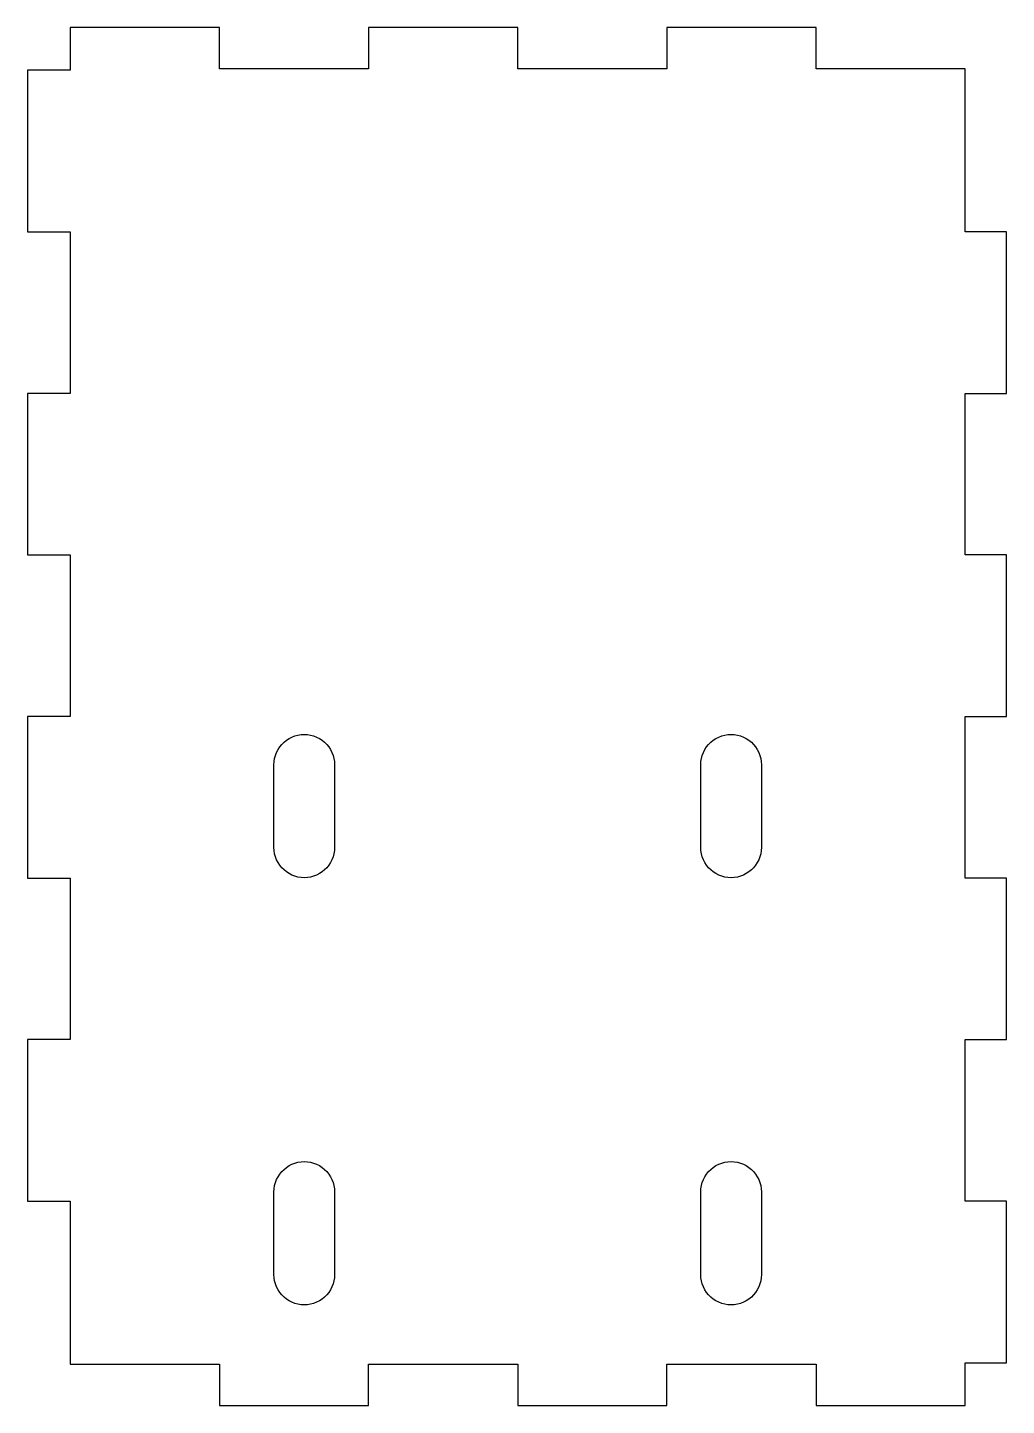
# Model space of a CAD drawing. Header units: metres. Extents: x 0 to 71, y 0 to 100.
import ezdxf

# ---------------------------------------------------------------- set-up
doc = ezdxf.new("R2010")
doc.units = ezdxf.units.M

msp = doc.modelspace()

# ---------------------------------------------------------------- linework, layer by layer
for p, q in [((13.8333, 100), (3, 100)), ((3, 100), (3, 96.9)), ((13.8333, 97), (13.8333, 100)), ((35.5, 100), (24.6667, 100)), ((24.6667, 100), (24.6667, 97)), ((35.5, 97), (35.5, 100)), ((57.1667, 100), (46.3333, 100)), ((46.3333, 100), (46.3333, 97)), ((57.1667, 97), (57.1667, 100)), ((24.6667, 97), (13.8333, 97)), ((46.3333, 97), (35.5, 97)), ((68, 97), (57.1667, 97)), ((68, 85.175), (68, 97)), ((3, 96.9), (-0.09999, 96.9)), ((-0.09999, 96.9), (-0.09999, 85.175)), ((-0.09999, 85.175), (3, 85.175)), ((3, 85.175), (3, 73.45)), ((71, 85.175), (68, 85.175)), ((71, 73.45), (71, 85.175)), ((3, 73.45), (-0.09999, 73.45)), ((-0.09999, 73.45), (-0.09999, 61.725)), ((68, 61.725), (68, 73.45)), ((68, 73.45), (71, 73.45)), ((-0.09999, 61.725), (3, 61.725)), ((3, 61.725), (3, 50)), ((71, 61.725), (68, 61.725)), ((71, 50), (71, 61.725)), ((3, 50), (-0.09999, 50)), ((-0.09999, 50), (-0.09999, 38.275)), ((68, 38.275), (68, 50)), ((68, 50), (71, 50)), ((18.3651, 47.9721), (18.5279, 48.1349)), ((18.5279, 48.1349), (18.7069, 48.2798)), ((18.7069, 48.2798), (18.9, 48.4052)), ((18.9, 48.4052), (19.1052, 48.5098)), ((19.1052, 48.5098), (19.3202, 48.5923)), ((19.3202, 48.5923), (19.5426, 48.6519)), ((19.5426, 48.6519), (19.77, 48.6879)), ((19.77, 48.6879), (20, 48.7)), ((20, 48.7), (20.2299, 48.6879)), ((20.2299, 48.6879), (20.4574, 48.6519)), ((20.4574, 48.6519), (20.6798, 48.5923)), ((20.6798, 48.5923), (20.8948, 48.5098)), ((20.8948, 48.5098), (21.1, 48.4052)), ((21.1, 48.4052), (21.2931, 48.2798)), ((21.2931, 48.2798), (21.4721, 48.1349)), ((21.4721, 48.1349), (21.6349, 47.9721)), ((49.3651, 47.9721), (49.5279, 48.1349)), ((49.5279, 48.1349), (49.7069, 48.2798)), ((49.7069, 48.2798), (49.9, 48.4052)), ((49.9, 48.4052), (50.1052, 48.5098)), ((50.1052, 48.5098), (50.3202, 48.5923)), ((50.3202, 48.5923), (50.5426, 48.6519)), ((50.5426, 48.6519), (50.77, 48.6879)), ((50.77, 48.6879), (51, 48.7)), ((51, 48.7), (51.2299, 48.6879)), ((51.2299, 48.6879), (51.4574, 48.6519)), ((51.4574, 48.6519), (51.6798, 48.5923)), ((51.6798, 48.5923), (51.8948, 48.5098)), ((51.8948, 48.5098), (52.1, 48.4052)), ((52.1, 48.4052), (52.2931, 48.2798)), ((52.2931, 48.2798), (52.4721, 48.1349)), ((52.4721, 48.1349), (52.6349, 47.9721)), ((17.8481, 46.9574), (17.9077, 47.1798)), ((17.9077, 47.1798), (17.9902, 47.3948)), ((17.9902, 47.3948), (18.0947, 47.6)), ((18.0947, 47.6), (18.2202, 47.7931)), ((18.2202, 47.7931), (18.3651, 47.9721)), ((21.6349, 47.9721), (21.7798, 47.7931)), ((21.7798, 47.7931), (21.9052, 47.6)), ((21.9052, 47.6), (22.0098, 47.3948)), ((22.0098, 47.3948), (22.0923, 47.1798)), ((22.0923, 47.1798), (22.1519, 46.9574)), ((48.8481, 46.9574), (48.9077, 47.1798)), ((48.9077, 47.1798), (48.9902, 47.3948)), ((48.9902, 47.3948), (49.0947, 47.6)), ((49.0947, 47.6), (49.2202, 47.7931)), ((49.2202, 47.7931), (49.3651, 47.9721)), ((52.6349, 47.9721), (52.7798, 47.7931)), ((52.7798, 47.7931), (52.9052, 47.6)), ((52.9052, 47.6), (53.0098, 47.3948)), ((53.0098, 47.3948), (53.0923, 47.1798)), ((53.0923, 47.1798), (53.1519, 46.9574)), ((17.8, 46.5), (17.812, 46.7299)), ((17.8, 40.5), (17.8, 46.5)), ((17.812, 46.7299), (17.8481, 46.9574)), ((22.1519, 46.9574), (22.1879, 46.7299)), ((22.1879, 46.7299), (22.2, 46.5)), ((22.2, 46.5), (22.2, 40.5)), ((48.8, 46.5), (48.812, 46.7299)), ((48.8, 40.5), (48.8, 46.5)), ((48.812, 46.7299), (48.8481, 46.9574)), ((53.1519, 46.9574), (53.1879, 46.7299)), ((53.1879, 46.7299), (53.2, 46.5)), ((53.2, 46.5), (53.2, 40.5)), ((17.812, 40.27), (17.8, 40.5)), ((17.8481, 40.0426), (17.812, 40.27)), ((17.9077, 39.8202), (17.8481, 40.0426)), ((22.1519, 40.0426), (22.0923, 39.8202)), ((22.1879, 40.27), (22.1519, 40.0426)), ((22.2, 40.5), (22.1879, 40.27)), ((48.812, 40.27), (48.8, 40.5)), ((48.8481, 40.0426), (48.812, 40.27)), ((48.9077, 39.8202), (48.8481, 40.0426)), ((53.1519, 40.0426), (53.0923, 39.8202)), ((53.1879, 40.27), (53.1519, 40.0426)), ((53.2, 40.5), (53.1879, 40.27)), ((17.9902, 39.6052), (17.9077, 39.8202)), ((18.0947, 39.4), (17.9902, 39.6052)), ((18.2202, 39.2069), (18.0947, 39.4)), ((18.3651, 39.0279), (18.2202, 39.2069)), ((18.5279, 38.8651), (18.3651, 39.0279)), ((21.6349, 39.0279), (21.4721, 38.8651)), ((21.7798, 39.2069), (21.6349, 39.0279)), ((21.9052, 39.4), (21.7798, 39.2069)), ((22.0098, 39.6052), (21.9052, 39.4)), ((22.0923, 39.8202), (22.0098, 39.6052)), ((48.9902, 39.6052), (48.9077, 39.8202)), ((49.0947, 39.4), (48.9902, 39.6052)), ((49.2202, 39.2069), (49.0947, 39.4)), ((49.3651, 39.0279), (49.2202, 39.2069)), ((49.5279, 38.8651), (49.3651, 39.0279)), ((52.6349, 39.0279), (52.4721, 38.8651)), ((52.7798, 39.2069), (52.6349, 39.0279)), ((52.9052, 39.4), (52.7798, 39.2069)), ((53.0098, 39.6052), (52.9052, 39.4)), ((53.0923, 39.8202), (53.0098, 39.6052)), ((-0.09999, 38.275), (3, 38.275)), ((3, 38.275), (3, 26.55)), ((18.7069, 38.7202), (18.5279, 38.8651)), ((18.9, 38.5947), (18.7069, 38.7202)), ((19.1052, 38.4902), (18.9, 38.5947)), ((19.3202, 38.4077), (19.1052, 38.4902)), ((19.5426, 38.3481), (19.3202, 38.4077)), ((19.77, 38.312), (19.5426, 38.3481)), ((20, 38.3), (19.77, 38.312)), ((20.2299, 38.312), (20, 38.3)), ((20.4574, 38.3481), (20.2299, 38.312)), ((20.6798, 38.4077), (20.4574, 38.3481)), ((20.8948, 38.4902), (20.6798, 38.4077)), ((21.1, 38.5947), (20.8948, 38.4902)), ((21.2931, 38.7202), (21.1, 38.5947)), ((21.4721, 38.8651), (21.2931, 38.7202)), ((49.7069, 38.7202), (49.5279, 38.8651)), ((49.9, 38.5947), (49.7069, 38.7202)), ((50.1052, 38.4902), (49.9, 38.5947)), ((50.3202, 38.4077), (50.1052, 38.4902)), ((50.5426, 38.3481), (50.3202, 38.4077)), ((50.77, 38.312), (50.5426, 38.3481)), ((51, 38.3), (50.77, 38.312)), ((51.2299, 38.312), (51, 38.3)), ((51.4574, 38.3481), (51.2299, 38.312)), ((51.6798, 38.4077), (51.4574, 38.3481)), ((51.8948, 38.4902), (51.6798, 38.4077)), ((52.1, 38.5947), (51.8948, 38.4902)), ((52.2931, 38.7202), (52.1, 38.5947)), ((52.4721, 38.8651), (52.2931, 38.7202)), ((71, 38.275), (68, 38.275)), ((71, 26.55), (71, 38.275)), ((3, 26.55), (-0.09999, 26.55)), ((-0.09999, 26.55), (-0.09999, 14.825)), ((68, 14.825), (68, 26.55)), ((68, 26.55), (71, 26.55)), ((18.3651, 16.9721), (18.5279, 17.1349)), ((18.5279, 17.1349), (18.7069, 17.2798)), ((18.7069, 17.2798), (18.9, 17.4052)), ((18.9, 17.4052), (19.1052, 17.5098)), ((19.1052, 17.5098), (19.3202, 17.5923)), ((19.3202, 17.5923), (19.5426, 17.6519)), ((19.5426, 17.6519), (19.77, 17.6879)), ((19.77, 17.6879), (20, 17.7)), ((20, 17.7), (20.2299, 17.6879)), ((20.2299, 17.6879), (20.4574, 17.6519)), ((20.4574, 17.6519), (20.6798, 17.5923)), ((20.6798, 17.5923), (20.8948, 17.5098)), ((20.8948, 17.5098), (21.1, 17.4052)), ((21.1, 17.4052), (21.2931, 17.2798)), ((21.2931, 17.2798), (21.4721, 17.1349)), ((21.4721, 17.1349), (21.6349, 16.9721)), ((49.3651, 16.9721), (49.5279, 17.1349)), ((49.5279, 17.1349), (49.7069, 17.2798)), ((49.7069, 17.2798), (49.9, 17.4052)), ((49.9, 17.4052), (50.1052, 17.5098)), ((50.1052, 17.5098), (50.3202, 17.5923)), ((50.3202, 17.5923), (50.5426, 17.6519)), ((50.5426, 17.6519), (50.77, 17.6879)), ((50.77, 17.6879), (51, 17.7)), ((51, 17.7), (51.2299, 17.6879)), ((51.2299, 17.6879), (51.4574, 17.6519)), ((51.4574, 17.6519), (51.6798, 17.5923)), ((51.6798, 17.5923), (51.8948, 17.5098)), ((51.8948, 17.5098), (52.1, 17.4052)), ((52.1, 17.4052), (52.2931, 17.2798)), ((52.2931, 17.2798), (52.4721, 17.1349)), ((52.4721, 17.1349), (52.6349, 16.9721)), ((17.8481, 15.9574), (17.9077, 16.1798)), ((17.9077, 16.1798), (17.9902, 16.3948)), ((17.9902, 16.3948), (18.0947, 16.6)), ((18.0947, 16.6), (18.2202, 16.7931)), ((18.2202, 16.7931), (18.3651, 16.9721)), ((21.6349, 16.9721), (21.7798, 16.7931)), ((21.7798, 16.7931), (21.9052, 16.6)), ((21.9052, 16.6), (22.0098, 16.3948)), ((22.0098, 16.3948), (22.0923, 16.1798)), ((22.0923, 16.1798), (22.1519, 15.9574)), ((48.8481, 15.9574), (48.9077, 16.1798)), ((48.9077, 16.1798), (48.9902, 16.3948)), ((48.9902, 16.3948), (49.0947, 16.6)), ((49.0947, 16.6), (49.2202, 16.7931)), ((49.2202, 16.7931), (49.3651, 16.9721)), ((52.6349, 16.9721), (52.7798, 16.7931)), ((52.7798, 16.7931), (52.9052, 16.6)), ((52.9052, 16.6), (53.0098, 16.3948)), ((53.0098, 16.3948), (53.0923, 16.1798)), ((53.0923, 16.1798), (53.1519, 15.9574)), ((17.8, 15.5), (17.812, 15.7299)), ((17.8, 9.5), (17.8, 15.5)), ((17.812, 15.7299), (17.8481, 15.9574)), ((22.1519, 15.9574), (22.1879, 15.7299)), ((22.1879, 15.7299), (22.2, 15.5)), ((22.2, 15.5), (22.2, 9.5)), ((48.8, 15.5), (48.812, 15.7299)), ((48.8, 9.5), (48.8, 15.5)), ((48.812, 15.7299), (48.8481, 15.9574)), ((53.1519, 15.9574), (53.1879, 15.7299)), ((53.1879, 15.7299), (53.2, 15.5)), ((53.2, 15.5), (53.2, 9.5)), ((-0.09999, 14.825), (3, 14.825)), ((3, 14.825), (3, 3)), ((71, 14.825), (68, 14.825)), ((71, 3.09999), (71, 14.825)), ((17.812, 9.27003), (17.8, 9.5)), ((17.8481, 9.04259), (17.812, 9.27003)), ((17.9077, 8.82016), (17.8481, 9.04259)), ((22.1519, 9.04259), (22.0923, 8.82016)), ((22.1879, 9.27003), (22.1519, 9.04259)), ((22.2, 9.5), (22.1879, 9.27003)), ((48.812, 9.27003), (48.8, 9.5)), ((48.8481, 9.04259), (48.812, 9.27003)), ((48.9077, 8.82016), (48.8481, 9.04259)), ((53.1519, 9.04259), (53.0923, 8.82016)), ((53.1879, 9.27003), (53.1519, 9.04259)), ((53.2, 9.5), (53.1879, 9.27003)), ((17.9902, 8.60518), (17.9077, 8.82016)), ((18.0947, 8.39999), (17.9902, 8.60518)), ((18.2202, 8.20686), (18.0947, 8.39999)), ((18.3651, 8.02791), (18.2202, 8.20686)), ((18.5279, 7.86507), (18.3651, 8.02791)), ((21.6349, 8.02791), (21.4721, 7.86507)), ((21.7798, 8.20686), (21.6349, 8.02791)), ((21.9052, 8.39999), (21.7798, 8.20686)), ((22.0098, 8.60518), (21.9052, 8.39999)), ((22.0923, 8.82016), (22.0098, 8.60518)), ((48.9902, 8.60518), (48.9077, 8.82016)), ((49.0947, 8.39999), (48.9902, 8.60518)), ((49.2202, 8.20686), (49.0947, 8.39999)), ((49.3651, 8.02791), (49.2202, 8.20686)), ((49.5279, 7.86507), (49.3651, 8.02791)), ((52.6349, 8.02791), (52.4721, 7.86507)), ((52.7798, 8.20686), (52.6349, 8.02791)), ((52.9052, 8.39999), (52.7798, 8.20686)), ((53.0098, 8.60518), (52.9052, 8.39999)), ((53.0923, 8.82016), (53.0098, 8.60518)), ((18.7069, 7.72015), (18.5279, 7.86507)), ((18.9, 7.59474), (18.7069, 7.72015)), ((19.1052, 7.49019), (18.9, 7.59474)), ((19.3202, 7.40767), (19.1052, 7.49019)), ((19.5426, 7.34807), (19.3202, 7.40767)), ((19.77, 7.31204), (19.5426, 7.34807)), ((20, 7.29999), (19.77, 7.31204)), ((20.2299, 7.31204), (20, 7.29999)), ((20.4574, 7.34807), (20.2299, 7.31204)), ((20.6798, 7.40767), (20.4574, 7.34807)), ((20.8948, 7.49019), (20.6798, 7.40767)), ((21.1, 7.59474), (20.8948, 7.49019)), ((21.2931, 7.72015), (21.1, 7.59474)), ((21.4721, 7.86507), (21.2931, 7.72015)), ((49.7069, 7.72015), (49.5279, 7.86507)), ((49.9, 7.59474), (49.7069, 7.72015)), ((50.1052, 7.49019), (49.9, 7.59474)), ((50.3202, 7.40767), (50.1052, 7.49019)), ((50.5426, 7.34807), (50.3202, 7.40767)), ((50.77, 7.31204), (50.5426, 7.34807)), ((51, 7.29999), (50.77, 7.31204)), ((51.2299, 7.31204), (51, 7.29999)), ((51.4574, 7.34807), (51.2299, 7.31204)), ((51.6798, 7.40767), (51.4574, 7.34807)), ((51.8948, 7.49019), (51.6798, 7.40767)), ((52.1, 7.59474), (51.8948, 7.49019)), ((52.2931, 7.72015), (52.1, 7.59474)), ((52.4721, 7.86507), (52.2931, 7.72015)), ((3, 3), (13.8333, 3)), ((13.8333, 3), (13.8333, 0)), ((24.6667, 3), (35.5, 3)), ((24.6667, 0), (24.6667, 3)), ((35.5, 3), (35.5, 0)), ((46.3333, 0), (46.3333, 3)), ((46.3333, 3), (57.1667, 3)), ((57.1667, 3), (57.1667, 0)), ((68, 0), (68, 3.09999)), ((68, 3.09999), (71, 3.09999)), ((13.8333, 0), (24.6667, 0)), ((35.5, 0), (46.3333, 0)), ((57.1667, 0), (68, 0))]:
    msp.add_line(p, q)

doc.saveas('drawing.dxf')
